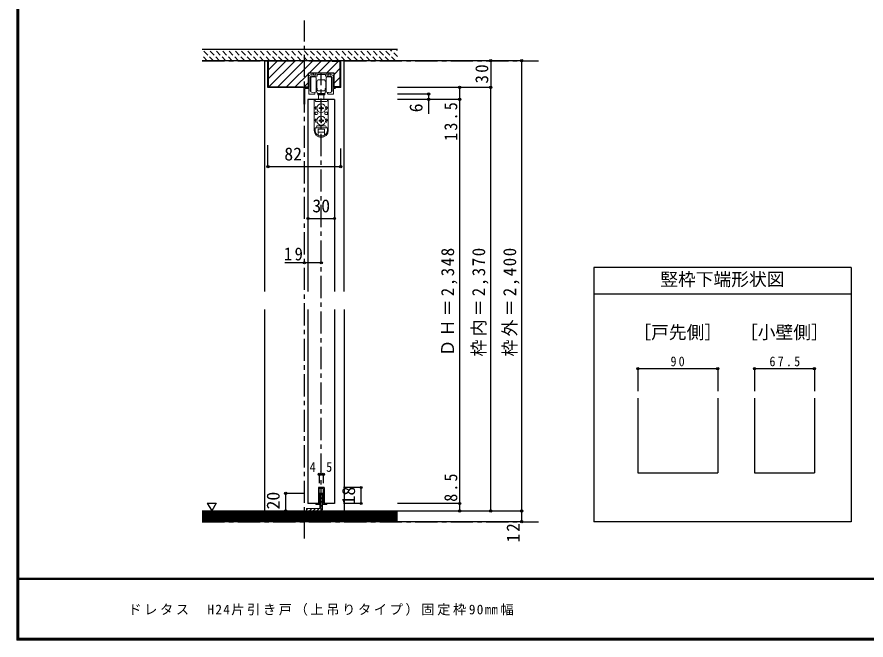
# Model space of a CAD drawing. Units: millimetres at full size, sheet at 1:5; details may follow other scales. Extents: x -973 to 977, y -718 to 696.
# Drawn here: x -973 to -17, y -701 to 1 of the extents above; entities that cross this region are included whole.
import ezdxf
from ezdxf.enums import TextEntityAlignment as Align

# ---------------------------------------------------------------- set-up
doc = ezdxf.new("R2010")
doc.units = ezdxf.units.MM
doc.header["$LTSCALE"] = 5
doc.header["$PDMODE"] = 32
doc.header["$PDSIZE"] = 2.5
doc.linetypes.add('CHAIN1', pattern=[8, 5, -1, 1, -1])
doc.linetypes.add('DASHED1', pattern=[1.8, 1.2, -0.6])
for name, color, linetype in [('0-0_補助線', 7, 'Continuous'), ('0-1_通り芯', 4, 'DASHED1'), ('0-3_仕上げ', 2, 'Continuous'), ('0-4_枠', 3, 'Continuous'), ('0-6_扉', 6, 'Continuous'), ('0-A_文字', 7, 'Continuous'), ('0-B_寸法', 7, 'Continuous'), ('0-C_ハッチ', 4, 'DASHED1'), ('F-1_枠', 6, 'Continuous'), ('F-A_文字', 7, 'Continuous')]:
    doc.layers.add(name, color=color, linetype=linetype)
doc.layers.add('0-7_金物', color=7, linetype='Continuous', lineweight=18)
doc.styles.add('ＭＳ ゴシック', font='')
doc.styles.get('ＭＳ ゴシック').set_extended_font_data('MS Gothic')

# ---------------------------------------------------------------- blocks, each defined once
blk = doc.blocks.new('戸車(上吊)')
at = {"layer": '0-7_金物'}
for p, q in [((-11.601, 12.792), (-11.601, 28.792)), ((-5.601, 28.792), (-5.601, 20.792)), ((5.599, 28.792), (5.599, 20.792)), ((11.599, 12.792), (11.599, 28.792)), ((-5.601, 24.792), (-5.301, 24.792)), ((-5.601, 23.292), (-5.101, 23.292)), ((-5.601, 20.792), (-5.601, 12.792)), ((-5.101, 24.592), (-5.301, 24.792)), ((-5.301, 23.292), (-5.101, 23.492)), ((-5.101, 24.792), (-5.101, 20.792)), ((-5.001, 24.792), (-5.101, 24.792)), ((-5.101, 16.792), (-5.101, 20.792)), ((-3.501, 26.292), (-0.001, 26.292)), ((3.499, 26.292), (-0.001, 26.292)), ((4.999, 24.792), (5.099, 24.792)), ((5.099, 24.792), (5.099, 20.792)), ((5.099, 24.592), (5.299, 24.792)), ((5.299, 23.292), (5.099, 23.492)), ((5.599, 23.292), (5.099, 23.292)), ((5.099, 16.792), (5.099, 20.792)), ((5.599, 24.792), (5.299, 24.792)), ((5.599, 20.792), (5.599, 12.792)), ((-5.601, 18.292), (-5.101, 18.292)), ((-5.601, 16.792), (-5.301, 16.792)), ((-5.101, 18.092), (-5.301, 18.292)), ((-5.101, 16.992), (-5.301, 16.792)), ((-5.001, 16.792), (-5.101, 16.792)), ((-4.501, 14.792), (-4.501, 16.292)), ((-4.001, 10.492), (-4.001, 9.492)), ((3.999, 10.492), (-4.001, 10.492)), ((-3.501, 13.792), (-0.001, 13.792)), ((-0.001, 10.792), (-3.501, 10.792)), ((-3.001, 10.792), (-3.001, 10.492)), ((3.499, 13.792), (-0.001, 13.792)), ((-0.001, 10.792), (3.499, 10.792)), ((2.999, 10.792), (2.999, 10.492)), ((3.999, 10.492), (3.999, 9.492)), ((4.499, 14.792), (4.499, 16.292)), ((4.999, 16.792), (5.099, 16.792)), ((5.099, 18.092), (5.299, 18.292)), ((5.599, 18.292), (5.099, 18.292)), ((5.099, 16.992), (5.299, 16.792)), ((5.599, 16.792), (5.299, 16.792)), ((-7.9, 4.292), (-7.9, -30.608)), ((-7.857, 4.292), (7.943, 4.292)), ((-6.9, 4.292), (-6.9, 2.792)), ((-5.9, 1.792), (5.9, 1.792)), ((-4.001, 9.492), (3.999, 9.492)), ((-3.001, 4.292), (-3.001, 9.492)), ((2.999, 9.492), (2.999, 4.292)), ((6.9, 4.292), (6.9, 2.792)), ((7.9, 4.292), (7.9, -30.608)), ((-5.657, -3.708), (-7.5, -5.708)), ((-6.4, -5.708), (-7.5, -5.708)), ((-0.52, -5.188), (-2.45, -5.222)), ((-2.45, -5.222), (-2.45, -6.194)), ((-0.52, -6.227), (-2.45, -6.194)), ((-0.52, -5.188), (-0.486, -3.258)), ((-0.52, -6.227), (-0.486, -8.158)), ((0.486, -3.258), (-0.486, -3.258)), ((-0.486, -8.158), (0.486, -8.158)), ((0.52, -5.188), (0.486, -3.258)), ((0.52, -6.227), (0.486, -8.158)), ((0.52, -5.188), (2.45, -5.222)), ((0.52, -6.227), (2.45, -6.194)), ((2.45, -6.194), (2.45, -5.222)), ((5.657, -3.708), (7.5, -5.708)), ((6.4, -5.708), (7.5, -5.708)), ((-5.657, -17.708), (-7.5, -19.708)), ((-6.9, -10.208), (-6.9, -12.708)), ((-4.9, -10.208), (-6.9, -10.208)), ((-4.9, -12.708), (-6.9, -12.708)), ((-3.9, -11.208), (-3.9, -11.708)), ((-0.52, -19.188), (-0.486, -17.258)), ((0.486, -17.258), (-0.486, -17.258)), ((0.52, -19.188), (0.486, -17.258)), ((3.9, -11.208), (3.9, -11.708)), ((4.9, -10.208), (6.9, -10.208)), ((4.9, -12.708), (6.9, -12.708)), ((5.657, -17.708), (7.5, -19.708)), ((6.9, -10.208), (6.9, -12.708)), ((-6.4, -19.708), (-7.5, -19.708)), ((-6.9, -30.608), (-6.9, -28.208)), ((-6.4, -27.708), (6.4, -27.708)), ((-4.4, -25.708), (4.4, -25.708)), ((-0.52, -19.188), (-2.45, -19.222)), ((-2.45, -19.222), (-2.45, -20.194)), ((-0.52, -20.227), (-2.45, -20.194)), ((-0.52, -20.227), (-0.486, -22.158)), ((-0.486, -22.158), (0.486, -22.158)), ((0.52, -20.227), (0.486, -22.158)), ((0.52, -19.188), (2.45, -19.222)), ((0.52, -20.227), (2.45, -20.194)), ((2.45, -20.194), (2.45, -19.222)), ((6.4, -19.708), (7.5, -19.708)), ((6.9, -30.608), (6.9, -28.208)), ((-3.5, -29.208), (3.5, -29.208)), ((-3.5, -36.554), (-3.5, -29.208)), ((-3.5, -32.708), (3.5, -32.708)), ((-3.028, -36.808), (3.028, -36.808)), ((3.5, -36.554), (3.5, -29.208))]:
    blk.add_line(p, q, dxfattribs=at)
for centre in [(0, -5.708), (0, -19.708)]:
    blk.add_circle(centre, 5, dxfattribs=at)
for centre, radius, start, end in [((-8.601, 24.792), 5, 53.1301, 126.8699), ((8.599, 24.792), 5, 53.1301, 126.8699), ((-5.001, 25.292), 0.5, 270, 0), ((-3.501, 25.292), 1, 90, 180), ((3.499, 25.292), 1, 0, 90), ((4.999, 25.292), 0.5, 180, 270), ((-8.601, 16.792), 5, 233.1301, 306.8699), ((-6.501, 11.792), 2, 0, 63.25632), ((-5.001, 16.292), 0.5, 0, 90), ((-3.501, 14.792), 1, 180, 270), ((-3.501, 11.792), 1, 180, 270), ((3.499, 14.792), 1, 270, 0), ((3.499, 11.792), 1, 270, 0), ((4.999, 16.292), 0.5, 90, 180), ((6.499, 11.792), 2, 116.74368, 180), ((8.599, 16.792), 5, 233.1301, 306.8699), ((-5.9, 2.792), 1, 180, 270), ((5.9, 2.792), 1, 270, 0), ((0, -5.708), 6.4, 167.82427, 198.20996), ((0, -5.708), 6.4, 341.79004, 12.17573), ((0, -19.708), 6.4, 167.82427, 198.20996), ((-4.9, -11.208), 1, 0, 90), ((-4.9, -11.708), 1, 270, 0), ((4.9, -11.208), 1, 90, 180), ((4.9, -11.708), 1, 180, 270), ((0, -19.708), 6.4, 341.79004, 12.17573), ((-6.4, -28.208), 0.5, 90, 180), ((-6.4, -26.708), 1, 270, 0), ((-4.4, -26.708), 1, 90, 180), ((4.4, -26.708), 1, 0, 90), ((6.4, -26.708), 1, 180, 270), ((6.4, -28.208), 0.5, 0, 90), ((0, -30.808), 7.9, 180, 0), ((0, -30.608), 6.9, 180, 0)]:
    blk.add_arc(centre, radius, start, end, dxfattribs=at)
blk = doc.blocks.new('レール金物(幕板付)')
at = {"layer": '0-7_金物'}
for p, q in [((-10.742, 9.847), (-10.242, 9.847)), ((-6.742, 9.847), (4.558, 9.847)), ((8.058, 9.847), (8.558, 9.847)), ((-13.592, 4.847), (-13.592, -9.939)), ((-13.092, 7.847), (-11.742, 7.847)), ((-6.042, 6.347), (-12.092, 6.347)), ((-11.242, 8.347), (-11.242, 9.347)), ((-9.742, 9.347), (-9.742, 8.347)), ((-9.242, 7.847), (-7.742, 7.847)), ((-7.242, 8.347), (-7.242, 9.347)), ((-5.742, 8.047), (-5.742, 6.647)), ((3.558, 6.647), (3.558, 8.047)), ((9.908, 6.347), (3.858, 6.347)), ((5.058, 9.347), (5.058, 8.347)), ((5.558, 7.847), (7.058, 7.847)), ((7.558, 8.347), (7.558, 9.347)), ((9.058, 9.347), (9.058, 8.347)), ((9.558, 7.847), (10.908, 7.847)), ((11.408, -9.939), (11.408, 4.847)), ((17.308, -24.553), (17.308, -7.553)), ((18.508, -6.353), (18.508, -24.553)), ((-8.742, -13.653), (-14.592, -13.653)), ((-8.242, -12.265), (-8.242, -13.153)), ((6.058, -13.153), (6.058, -12.265)), ((6.437, -11.975), (7.679, -12.153)), ((12.408, -13.653), (6.558, -13.653))]:
    blk.add_line(p, q, dxfattribs=at)
for points in [[(-16.492, -6.153), (-15.092, -6.153), (-15.092, 5.847)], [(3.258, 8.347), (-0.792, 8.347), (-1.092, 8.647), (-1.392, 8.347), (-5.442, 8.347)], [(12.908, 5.847), (12.908, -6.153), (18.308, -6.153)], [(-15.092, -13.153), (-15.092, -7.353), (-16.492, -7.353)], [(17.108, -7.353), (12.908, -7.353), (12.908, -13.153)]]:
    blk.add_lwpolyline(points, dxfattribs=at)
for centre, radius, start, end in [((-10.742, 9.347), 0.5, 90, 180), ((-10.242, 9.347), 0.5, 0, 90), ((-6.742, 9.347), 0.5, 90, 180), ((4.558, 9.347), 0.5, 360, 90), ((8.058, 9.347), 0.5, 90, 180), ((8.558, 9.347), 0.5, 360, 90), ((-13.092, 5.847), 2, 90, 180), ((-12.092, 4.847), 1.5, 90, 180), ((-11.742, 8.347), 0.5, 270, 0), ((-9.242, 8.347), 0.5, 180, 270), ((-7.742, 8.347), 0.5, 270, 0), ((-6.042, 6.647), 0.3, 270, 360), ((-5.442, 8.047), 0.3, 90, 180), ((3.258, 8.047), 0.3, 360, 90), ((3.858, 6.647), 0.3, 180, 270), ((5.558, 8.347), 0.5, 180, 270), ((7.058, 8.347), 0.5, 270, 360), ((9.558, 8.347), 0.5, 180, 270), ((9.908, 4.847), 1.5, 0, 90), ((10.908, 5.847), 2, 0, 90), ((-16.492, -6.753), 0.6, 90, 270), ((17.108, -7.553), 0.2, 360, 90), ((18.308, -6.353), 0.2, 0, 90), ((-14.592, -13.153), 0.5, 180, 270), ((-13.292, -9.939), 0.3, 180, 192.08406), ((-11.63, -9.583), 2, 192.08406, 228.89829), ((-9.863, -7.153), 5, 231.94944, 270), ((-9.95, -7.112), 5.042, 270.99736, 285.28454), ((-8.742, -13.153), 0.5, 270, 0), ((-8.542, -12.265), 0.3, 360, 105.31651), ((6.358, -12.265), 0.3, 74.68349, 180), ((6.558, -13.153), 0.5, 180, 270), ((7.679, -7.153), 5, 270, 308.05056), ((9.446, -9.583), 2, 311.10171, 347.91594), ((11.108, -9.939), 0.3, 347.91594, 0), ((12.408, -13.153), 0.5, 270, 360), ((17.908, -24.553), 0.6, 180, 0)]:
    blk.add_arc(centre, radius, start, end, dxfattribs=at)

msp = doc.modelspace()

# ---------------------------------------------------------------- linework, layer by layer
at = {"layer": '0-0_補助線', "color": 3}
for p, q in [((-323.347, -280.993), (-323.347, -567.5)), ((-33.347, -280.993), (-323.347, -280.993)), ((-33.347, -310.993), (-323.347, -310.993)), ((-183.68, -428.258), (-183.68, -512.274)), ((-74.715, -428.258), (-74.715, -512.274))]:
    msp.add_line(p, q, dxfattribs=at)
at = {"layer": '0-0_補助線', "color": 4}
for p, q in [((-273.68, -394.957), (-273.68, -420.217)), ((-273.68, -394.957), (-183.68, -394.957)), ((-183.68, -394.957), (-183.68, -420.217)), ((-142.215, -394.957), (-142.215, -420.217)), ((-142.215, -394.957), (-74.715, -394.957)), ((-74.715, -394.957), (-74.715, -420.217))]:
    msp.add_line(p, q, dxfattribs=at)
at = {"layer": '0-0_補助線', "color": 3}
for points in [[(-33.347, -280.993), (-33.347, -567.5), (-323.347, -567.5)], [(-273.68, -428.258), (-273.68, -512.274), (-183.68, -512.274)], [(-142.215, -428.258), (-142.215, -512.274), (-74.715, -512.274)]]:
    msp.add_lwpolyline(points, dxfattribs=at)
at = {"layer": '0-0_補助線'}
for p in [(-273.68, -394.957), (-183.68, -394.957), (-142.215, -394.957), (-74.715, -394.957)]:
    msp.add_point(p, dxfattribs=at)
at = {"layer": '0-1_通り芯', "linetype": 'CHAIN1'}
for p, q in [((-649.467, -586.271), (-649.467, -2.5)), ((-764.467, -48), (-385.467, -48)), ((-630.467, -555.5), (-630.467, -62)), ((-764.467, -567.5), (-385.467, -567.5))]:
    msp.add_line(p, q, dxfattribs=at)
at = {"layer": '0-1_通り芯'}
for p, q in [((-752.009, -48), (-764.509, -35.5)), ((-744.938, -48), (-757.438, -35.5)), ((-737.867, -48), (-750.367, -35.5)), ((-730.796, -48), (-743.296, -35.5)), ((-723.725, -48), (-736.225, -35.5)), ((-716.654, -48), (-729.154, -35.5)), ((-709.583, -48), (-722.083, -35.5)), ((-702.512, -48), (-715.012, -35.5)), ((-695.441, -48), (-707.941, -35.5)), ((-688.37, -48), (-700.87, -35.5)), ((-681.299, -48), (-693.799, -35.5)), ((-674.227, -48), (-686.727, -35.5)), ((-667.156, -48), (-679.656, -35.5)), ((-660.085, -48), (-672.585, -35.5)), ((-653.014, -48), (-665.514, -35.5)), ((-645.943, -48), (-658.443, -35.5)), ((-638.872, -48), (-651.372, -35.5)), ((-631.801, -48), (-644.301, -35.5)), ((-624.73, -48), (-637.23, -35.5)), ((-617.659, -48), (-630.159, -35.5)), ((-610.588, -48), (-623.088, -35.5)), ((-603.517, -48), (-616.017, -35.5)), ((-596.446, -48), (-608.946, -35.5)), ((-589.375, -48), (-601.875, -35.5)), ((-582.304, -48), (-594.804, -35.5)), ((-575.233, -48), (-587.733, -35.5)), ((-568.161, -48), (-580.661, -35.5)), ((-561.09, -48), (-573.59, -35.5)), ((-554.019, -48), (-566.519, -35.5)), ((-546.948, -48), (-559.448, -35.5)), ((-544.467, -43.41), (-552.377, -35.5)), ((-544.467, -36.339), (-545.306, -35.5)), ((-759.08, -48), (-764.467, -42.613))]:
    msp.add_line(p, q, dxfattribs=at)
at = {"layer": '0-1_通り芯', "color": 2, "linetype": 'Continuous'}
for p, q in [((-643.507, -35.5), (-764.467, -35.5)), ((-544.467, -35.5), (-643.507, -35.5)), ((-544.467, -48), (-764.467, -48))]:
    msp.add_line(p, q, dxfattribs=at)
at = {"layer": '0-3_仕上げ'}
for p, q in [((-544.467, -555.5), (-764.467, -555.5)), ((-544.467, -567.5), (-764.467, -567.5))]:
    msp.add_line(p, q, dxfattribs=at)
at = {"layer": '0-3_仕上げ', "color": 7}
for p, q in [((-544.467, -557), (-764.467, -557)), ((-544.467, -558.5), (-764.467, -558.5)), ((-544.467, -560), (-764.467, -560)), ((-544.467, -561.5), (-764.467, -561.5)), ((-544.467, -563), (-764.467, -563)), ((-544.467, -564.5), (-764.467, -564.5)), ((-544.467, -566), (-764.467, -566))]:
    msp.add_line(p, q, dxfattribs=at)
at = {"layer": '0-4_枠', "color": 4}
for p, q in [((-694.467, -48), (-690.467, -48)), ((-694.467, -48), (-694.467, -308.216)), ((-604.467, -48), (-608.467, -48)), ((-604.467, -308.216), (-604.467, -48)), ((-694.467, -328.216), (-694.467, -555.5)), ((-604.467, -328.216), (-604.467, -555.5))]:
    msp.add_line(p, q, dxfattribs=at)
at = {"layer": '0-4_枠'}
for p, q in [((-608.467, -48), (-690.467, -48)), ((-690.467, -78), (-690.467, -48)), ((-680.467, -48.5), (-689.967, -48.5)), ((-689.967, -77.5), (-689.967, -48.5)), ((-680.467, -48.5), (-680.467, -48)), ((-618.467, -48.5), (-618.467, -48)), ((-618.467, -48.5), (-608.967, -48.5)), ((-608.967, -77.5), (-608.967, -48.5)), ((-608.467, -78), (-608.467, -48)), ((-644.867, -78), (-644.867, -62)), ((-644.867, -78), (-690.467, -78)), ((-689.967, -77.5), (-644.867, -77.5)), ((-608.967, -77.5), (-616.067, -77.5)), ((-608.467, -78), (-616.067, -78))]:
    msp.add_line(p, q, dxfattribs=at)
msp.add_lwpolyline([(-616.067, -78), (-616.067, -62), (-644.867, -62)], dxfattribs=at)
at = {"layer": '0-6_扉'}
for p, q in [((-615.467, -91.5), (-645.467, -91.5)), ((-645.467, -91.5), (-645.467, -308.216)), ((-615.467, -91.5), (-615.467, -308.216)), ((-645.467, -328.216), (-645.467, -547)), ((-615.467, -328.216), (-615.467, -547)), ((-627.217, -529), (-627.217, -547)), ((-633.717, -547), (-645.467, -547)), ((-615.467, -547), (-627.217, -547))]:
    msp.add_line(p, q, dxfattribs=at)
msp.add_lwpolyline([(-627.217, -529), (-633.717, -529), (-633.717, -547)], dxfattribs=at)
at = {"layer": '0-7_金物'}
for p, q in [((-633.717, -529), (-627.217, -529)), ((-628.217, -530), (-632.717, -530)), ((-632.717, -548), (-632.717, -530)), ((-628.217, -530), (-628.217, -548)), ((-627.217, -529), (-627.217, -547)), ((-632.717, -548), (-636.717, -548)), ((-628.217, -548), (-624.217, -548))]:
    msp.add_line(p, q, dxfattribs=at)
at = {"layer": '0-7_金物', "color": 3}
for p, q in [((-631.967, -535.5), (-631.967, -552.5)), ((-631.967, -535.5), (-628.967, -535.5)), ((-628.967, -552.5), (-628.967, -535.5)), ((-646.967, -552.5), (-631.967, -552.5)), ((-646.967, -552.5), (-646.967, -555.5)), ((-631.967, -555.5), (-646.967, -555.5))]:
    msp.add_line(p, q, dxfattribs=at)
at = {"layer": '0-7_金物'}
for points in [[(-636.717, -548), (-636.717, -547), (-633.717, -547), (-633.717, -529)], [(-627.217, -547), (-624.217, -547), (-624.217, -548)]]:
    msp.add_lwpolyline(points, dxfattribs=at)
at = {"layer": '0-7_金物', "color": 3}
msp.add_arc((-631.967, -552.5), 3, 270, 0, dxfattribs=at)
at = {"layer": '0-A_文字'}
for p, q in [((-758.903, -546.686), (-748.903, -546.686)), ((-758.903, -546.686), (-753.903, -555.347)), ((-748.903, -546.686), (-753.903, -555.347))]:
    msp.add_line(p, q, dxfattribs=at)
at = {"layer": '0-B_寸法', "color": 4}
for p, q in [((-404.467, -48), (-544.467, -48)), ((-439.467, -48), (-439.467, -78)), ((-404.467, -555.5), (-404.467, -48)), ((-439.467, -78), (-544.467, -78)), ((-509.467, -85.5), (-544.467, -85.5)), ((-509.467, -85.5), (-509.467, -107.666)), ((-474.467, -78), (-474.467, -91.5)), ((-439.467, -552.5), (-439.467, -78)), ((-474.467, -91.5), (-544.467, -91.5)), ((-474.467, -91.5), (-474.467, -547)), ((-690.467, -167.304), (-690.467, -143.246)), ((-608.467, -167.304), (-608.467, -146.746)), ((-690.467, -167.304), (-608.467, -167.304)), ((-645.467, -225.75), (-615.467, -225.75)), ((-630.467, -275.75), (-671.467, -275.75)), ((-632.717, -514), (-628.217, -514)), ((-632.717, -514), (-632.717, -524)), ((-628.217, -514), (-628.217, -524)), ((-670.467, -555.5), (-670.467, -535.5)), ((-670.467, -535.5), (-650.467, -535.5)), ((-585.467, -529), (-605.467, -529)), ((-585.467, -547), (-585.467, -529)), ((-585.467, -547), (-605.467, -547)), ((-474.467, -547), (-544.467, -547)), ((-474.467, -547), (-474.467, -555.5)), ((-439.467, -555.5), (-439.467, -552.5)), ((-670.467, -555.5), (-650.467, -555.5)), ((-404.467, -555.5), (-544.467, -555.5)), ((-404.467, -567.5), (-404.467, -555.5)), ((-404.467, -567.5), (-544.467, -567.5))]:
    msp.add_line(p, q, dxfattribs=at)
at = {"layer": '0-B_寸法'}
for p in [(-439.467, -48), (-404.467, -48), (-509.467, -85.5), (-474.467, -78), (-439.467, -78), (-509.467, -91.5), (-474.467, -91.5), (-690.467, -167.304), (-608.467, -167.304), (-645.467, -225.75), (-615.467, -225.75), (-649.467, -275.75), (-630.467, -275.75), (-632.717, -514), (-628.217, -514), (-670.467, -535.5), (-585.467, -529), (-670.467, -555.5), (-585.467, -547), (-474.467, -547), (-474.467, -555.5), (-439.467, -555.5), (-404.467, -555.5), (-404.467, -567.5)]:
    msp.add_point(p, dxfattribs=at)
at = {"layer": '0-C_ハッチ', "linetype": 'Continuous'}
for p, q in [((-689.967, -58.271), (-679.696, -48)), ((-689.967, -68.171), (-669.796, -48)), ((-689.397, -77.5), (-659.897, -48)), ((-679.497, -77.5), (-649.997, -48)), ((-669.598, -77.5), (-640.098, -48)), ((-644.198, -62), (-630.198, -48)), ((-634.299, -62), (-620.299, -48)), ((-624.399, -62), (-610.899, -48.5)), ((-616.067, -63.567), (-608.967, -56.467)), ((-659.698, -77.5), (-644.867, -62.669)), ((-616.067, -73.467), (-608.967, -66.367)), ((-649.799, -77.5), (-644.867, -72.568)), ((-608.967, -76.266), (-610.201, -77.5)), ((-631.967, -538.982), (-628.967, -535.982)), ((-631.967, -543.225), (-628.967, -540.225)), ((-631.967, -547.468), (-628.967, -544.468)), ((-646.967, -553.982), (-645.485, -552.5)), ((-644.242, -555.5), (-641.242, -552.5)), ((-639.999, -555.5), (-636.999, -552.5)), ((-635.757, -555.5), (-632.757, -552.5)), ((-631.967, -551.71), (-628.967, -548.71)), ((-631.473, -555.459), (-629.007, -552.993))]:
    msp.add_line(p, q, dxfattribs=at)
at = {"layer": 'F-1_枠'}
for p, q in [((-973.347, 695.833), (-973.347, -700.833)), ((-972.514, 695.833), (-972.514, -700.833)), ((-971.68, 695.833), (-971.68, -700.833)), ((976.653, -631.667), (-973.347, -631.667)), ((976.653, -632.5), (-973.347, -632.5)), ((976.653, -699.167), (-973.347, -699.167)), ((976.653, -700), (-973.347, -700)), ((976.653, -700.833), (-973.347, -700.833))]:
    msp.add_line(p, q, dxfattribs=at)

# ---------------------------------------------------------------- block references
at = {"layer": '0-7_金物', "xscale": -1}
msp.add_blockref('レール金物(幕板付)', (-631.559, -71.847), dxfattribs=at)
at = {"layer": '0-7_金物'}
msp.add_blockref('戸車(上吊)', (-630.466, -95.792), dxfattribs=at)

# ---------------------------------------------------------------- texts
at = {"layer": '0-0_補助線', "style": 'ＭＳ ゴシック'}
for s, p in [('竪枠下端形状図', (-248.347, -305.993)), ('［戸先側］', (-278.68, -365.748)), ('［小壁側］', (-158.465, -365.748))]:
    msp.add_text(s, height=14.66, dxfattribs=at).set_placement(p, align=Align.BOTTOM_LEFT)
at = {"layer": '0-0_補助線', "char_height": 11, "attachment_point": 7, "style": 'ＭＳ ゴシック'}
for s, insert in [('\\T1.36;\\W0.9;90', (-236.805, -392.457)), ('\\T1.38;\\W0.9;67.5', (-125.34, -392.457))]:
    msp.add_mtext(s, dxfattribs=dict(at, insert=insert))
at = {"layer": '0-B_寸法', "style": 'ＭＳ ゴシック'}
for s, p in [('6', (-511.967, -106.118)), ('20', (-672.967, -553.707)), ('18', (-587.967, -548))]:
    msp.add_text(s, height=14.66, rotation=90, dxfattribs=at).set_placement(p, align=Align.BOTTOM_LEFT)
for s, p in [('82', (-672.075, -164.804)), ('30', (-640.467, -223.25))]:
    msp.add_text(s, height=14.66, dxfattribs=at).set_placement(p, align=Align.BOTTOM_LEFT)
at = {"layer": '0-B_寸法', "char_height": 14.66, "attachment_point": 7, "rotation": 90, "style": 'ＭＳ ゴシック'}
for s, insert in [('\\T1.27;\\W0.95;30', (-441.967, -73.625)), ('\\T1.28;\\W0.9;13.5', (-476.967, -138.25)), ('\\T1.19;\\W0.95;ＤＨ＝2,348', (-476.967, -381.25)), ('\\T1.19;\\W0.95;枠内＝2,370', (-441.967, -381.25)), ('\\T1.19;\\W0.95;枠外＝2,400', (-406.967, -381.25)), ('\\T1.27;\\W0.9;8.5', (-476.967, -545)), ('\\T1.27;\\W0.95;12', (-406.967, -590.75))]:
    msp.add_mtext(s, dxfattribs=dict(at, insert=insert))
at = {"layer": '0-B_寸法', "attachment_point": 7, "style": 'ＭＳ ゴシック'}
for s, insert, char_height in [('\\T1.27;\\W0.95;19', (-672.592, -273.25), 14.66), ('\\T1.38;\\W0.9;4.5', (-643.467, -511.5), 11)]:
    msp.add_mtext(s, dxfattribs=dict(at, insert=insert, char_height=char_height))
at = {"layer": 'F-A_文字', "insert": (-847.938, -673.333), "char_height": 11, "attachment_point": 7, "style": 'ＭＳ ゴシック'}
msp.add_mtext('\\T1.19;ドレタス\u3000H24片引き戸（上吊りタイプ）固定枠90㎜幅', dxfattribs=at)

doc.saveas('drawing.dxf')
